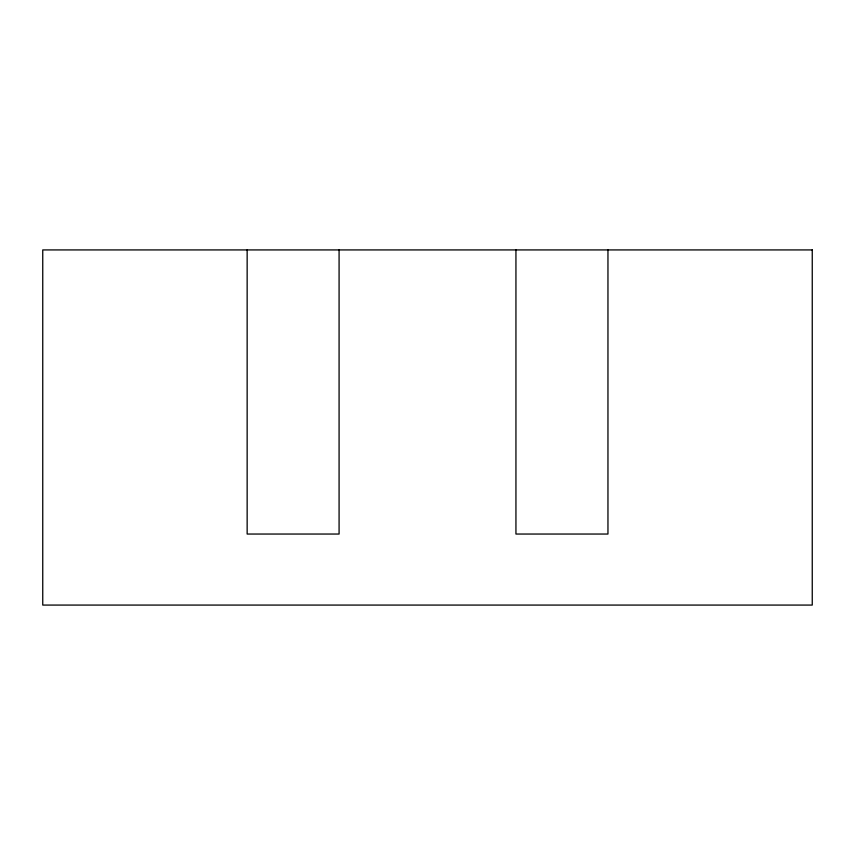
<?xml version="1.0" encoding="UTF-8"?>
<svg xmlns="http://www.w3.org/2000/svg" width="855" height="855" viewBox="0 0 855 855"><rect width="100%" height="100%" fill="white"/><g stroke="black" fill="none" stroke-linecap="round" stroke-linejoin="round"><path stroke-width="1.28" d="M607.958 249.927L607.958 534.044L515.939 534.044L515.939 249.927M339.082 249.927L339.082 534.044L247.148 534.044L247.148 249.927M812.25 249.927L42.75 249.927L42.75 605.073L812.25 605.073L812.25 249.927"/></g></svg>
